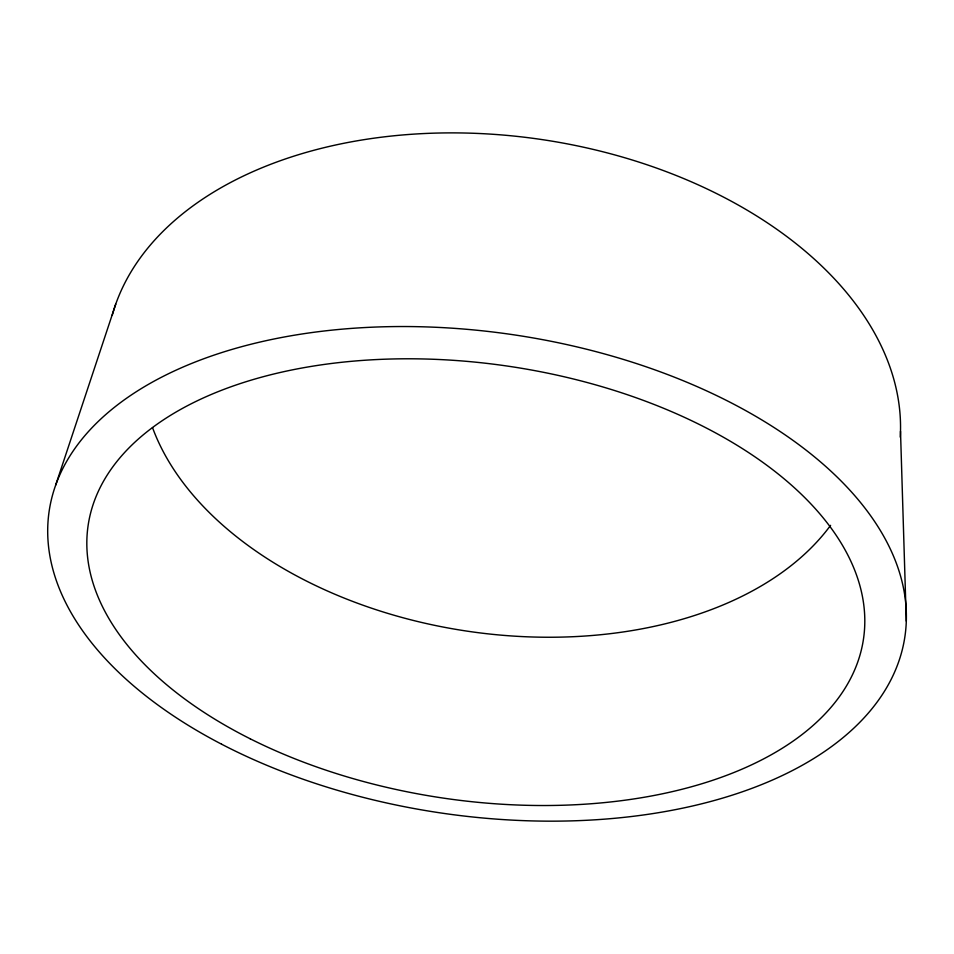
<?xml version="1.0" encoding="UTF-8"?>
<svg xmlns="http://www.w3.org/2000/svg" width="954" height="954" viewBox="0 0 954 954"><rect width="100%" height="100%" fill="white"/><g stroke="black" fill="none" stroke-linecap="round" stroke-linejoin="round"><path stroke-width="1.43" d="M55.69 485.085L115.72 304.195M900.504 431.339L906.3 621.126M112.19 315.345A399.654 256.841 8.3 0 1 545.628 140.131A399.654 256.841 8.3 0 1 900.254 437.135M830.588 525.356A362.281 232.156 8.3 0 1 469.559 631.5A362.281 232.156 8.3 0 1 152.509 427.571M221.59 744.192A432.448 241.839 8.3 0 0 903.605 643.962A432.448 241.839 8.3 0 0 305.912 333.399A432.448 241.839 8.3 0 0 221.59 744.192M250.21 738.801A391.808 218.371 8.3 0 0 863.048 641.732A391.808 218.371 8.3 0 0 314.212 365.931A391.808 218.371 8.3 0 0 250.21 738.801"/></g></svg>
